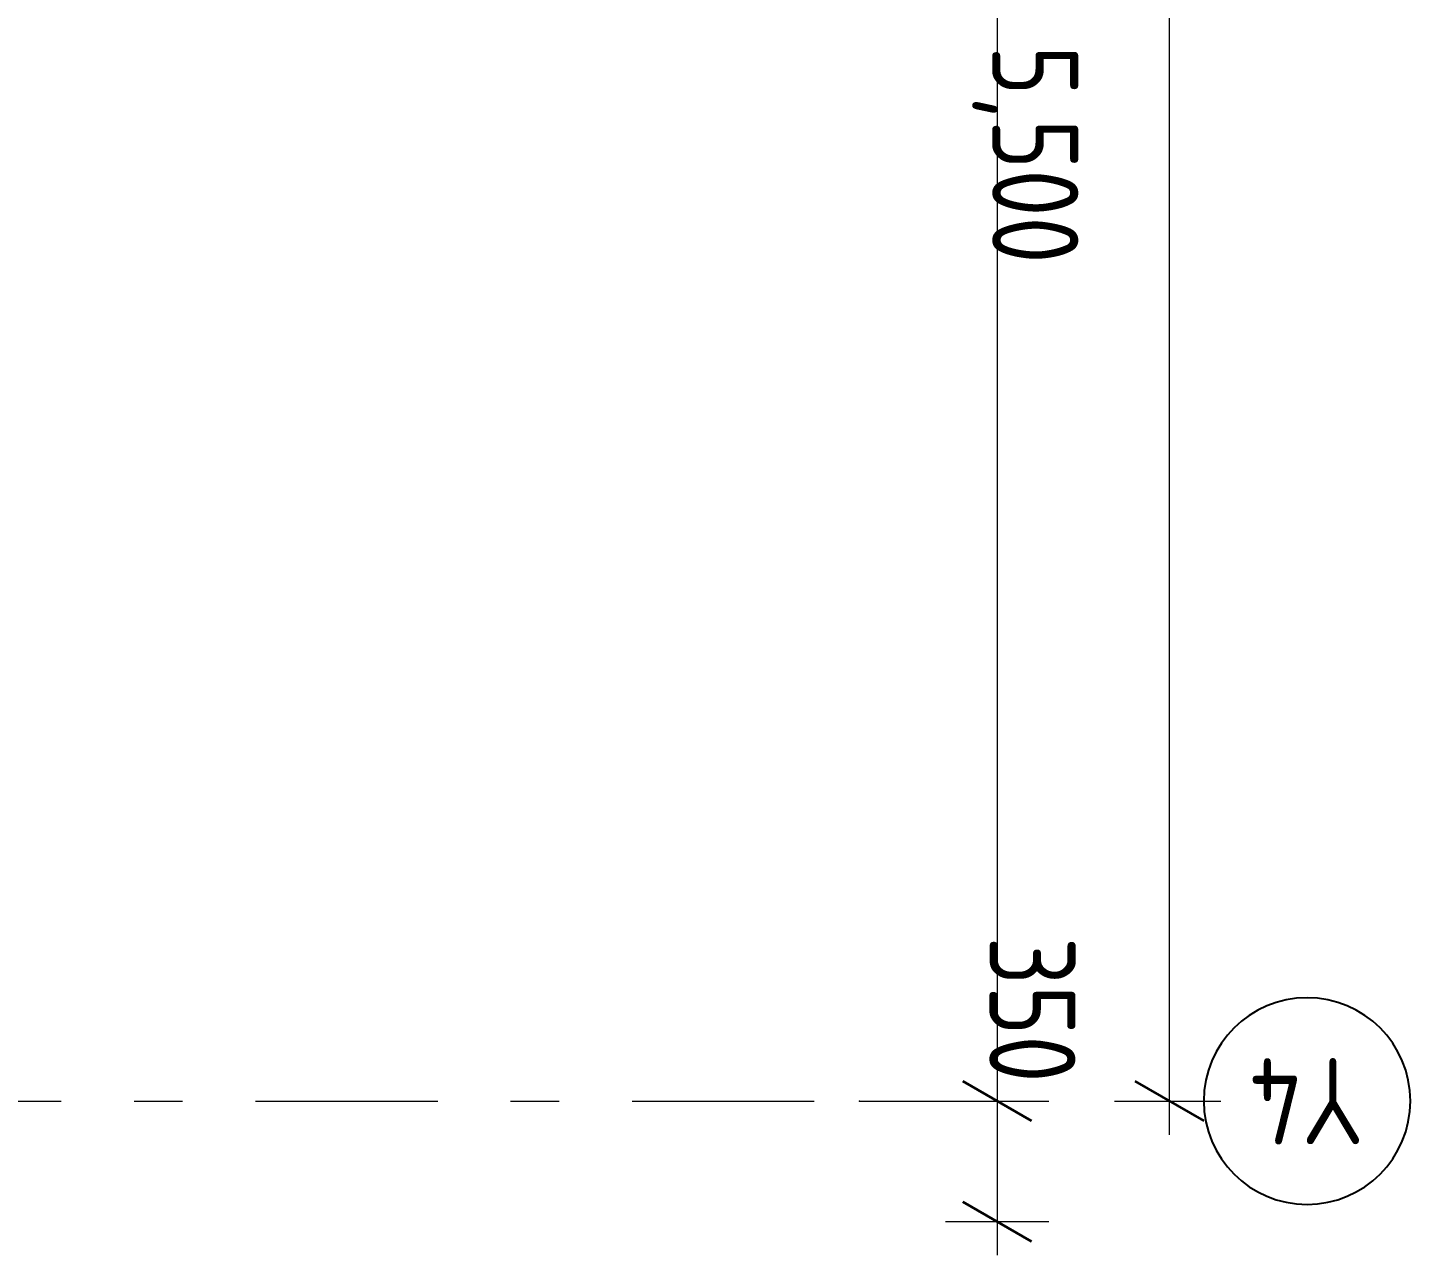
# Model space of a CAD drawing. Header units: millimetres. Extents: x 18162 to 3540582, y 72188 to 247925.
# Drawn here: x 369879 to 373895, y 78198 to 81762 of the extents above; entities that cross this region are included whole.
import ezdxf
from ezdxf.enums import TextEntityAlignment as Align

# ---------------------------------------------------------------- set-up
doc = ezdxf.new("R2010")
doc.units = ezdxf.units.MM
doc.header["$MEASUREMENT"] = 0
doc.linetypes.add('Double Dashed', pattern=[1093.611073, 529.166651, -211.666656, 141.111112, -211.666656])
doc.layers.add('Dimensioning - General', color=7, linetype='Continuous')
doc.layers.add('Structural - Grid', color=7, linetype='Continuous')
doc.styles.add('GENERATED_STYLE_3', font='', dxfattribs={"width": 0.8})
doc.styles.get('GENERATED_STYLE_3').set_extended_font_data('ISOCPEUR MON')
doc.dimstyles.new('GENERATED_STYLE__2', dxfattribs={"dimtxt": 250, "dimasz": 152, "dimexe": 0.18, "dimexo": 0.0625, "dimgap": 0, "dimtad": 1, "dimdec": 0, "dimzin": 0, "dimdsep": 46, "dimtxsty": 'GENERATED_STYLE_3', "dimblk": 'ARROWHEAD_2', "dimblk1": 'ARROWHEAD_2', "dimblk2": 'ARROWHEAD_2', "dimcen": 0.09, "dimse1": 1, "dimse2": 1, "dimclrd": 13, "dimclre": 13, "dimclrt": 13, "dimadec": 0, "dimazin": 0, "dimtfac": 1, "dimtdec": 4, "dimtmove": 0, "dimatfit": 3, "dimfxl": 1, "dimtolj": 1, "dimtzin": 0, "dimarcsym": 0})

# ---------------------------------------------------------------- blocks, each defined once
blk = doc.blocks.new('Standard grid marker[168]_3', base_point=(336732.8, 78645.7))
at = {"layer": 'Structural - Grid', "color": 13, "linetype": 'Double Dashed', "lineweight": 13}
for p, q in [((337732.8, 78645.7), (372294.9, 78645.7)), ((372294.9, 78645.7), (373294.9, 78645.7))]:
    blk.add_line(p, q, dxfattribs=at)
at = {"layer": 'Structural - Grid', "color": 13, "linetype": 'Continuous', "lineweight": 25, "flags": 128}
blk.add_lwpolyline([(373894.9, 78645.7, 1), (373294.9, 78645.7, 1)], format="xyb", close=True, dxfattribs=at)
at = {"layer": 'Structural - Grid', "color": 13, "linetype": 'Double Dashed', "lineweight": 13}
blk.add_point((372294.9, 78645.7), dxfattribs=at)
blk.add_point((372294.9, 78645.7), dxfattribs=at)
at = {"layer": 'Structural - Grid', "color": 13, "lineweight": 13, "style": 'GENERATED_STYLE_3'}
blk.add_attdef('AC_MarkerText_1', text='', height=250, rotation=180, dxfattribs=at).set_placement((373594.9, 78520.7), align=Align.TOP_CENTER)
blk = doc.blocks.new('*D358', base_point=(318570.5, 0))
at = {"layer": 'Dimensioning - General', "color": 13, "linetype": 'Continuous', "lineweight": 13, "transparency": 16777216}
for p, q in [((373194.9, 96743.5), (373194.9, 96645.7)), ((373044.9, 96645.7), (373344.9, 96645.7)), ((373194.9, 96645.7), (373194.9, 78645.7)), ((373044.9, 78645.7), (373344.9, 78645.7)), ((373194.9, 78645.7), (373194.9, 78547.9))]:
    blk.add_line(p, q, dxfattribs=at)
at = {"layer": 'Dimensioning - General', "color": 12, "linetype": 'Continuous', "lineweight": 35, "transparency": 16777216}
for p, q in [((373294.9, 96587.9), (373094.9, 96703.4)), ((373094.9, 78703.4), (373294.9, 78587.9))]:
    blk.add_line(p, q, dxfattribs=at)
at = {"layer": 'Dimensioning - General', "color": 13, "lineweight": 13, "transparency": 16777216, "insert": (373122.4, 88009.9), "char_height": 250, "attachment_point": 7, "rotation": 270, "style": 'GENERATED_STYLE_3'}
blk.add_mtext('\\A1;{\\pql;\\fISOCPEUR MON|b0|i0|c0|p0;\\W0.800000;18,000}', dxfattribs=at)
blk = doc.blocks.new('ARROWHEAD_2')
at = {"color": 0, "linetype": 'Continuous', "lineweight": 0}
for p, q in [((-0.378, -0.655), (0.378, 0.655)), ((0, 0), (-1, 0))]:
    blk.add_line(p, q, dxfattribs=at)
blk = doc.blocks.new('*D361', base_point=(318570.5, 0))
at = {"layer": 'Dimensioning - General', "color": 12, "linetype": 'Continuous', "lineweight": 35, "transparency": 16777216}
for p, q in [((372794.9, 91087.9), (372594.9, 91203.4)), ((372794.9, 84087.9), (372594.9, 84203.4))]:
    blk.add_line(p, q, dxfattribs=at)
at = {"layer": 'Dimensioning - General', "color": 13, "linetype": 'Continuous', "lineweight": 13, "transparency": 16777216}
for p, q in [((372694.9, 91145.7), (372694.9, 84145.7)), ((372544.9, 84145.7), (372844.9, 84145.7)), ((372694.9, 84145.7), (372694.9, 78645.7))]:
    blk.add_line(p, q, dxfattribs=at)
at = {"layer": 'Dimensioning - General', "color": 13, "lineweight": 13, "transparency": 16777216, "insert": (372622.4, 87960), "char_height": 250, "attachment_point": 7, "rotation": 270, "style": 'GENERATED_STYLE_3'}
blk.add_mtext('\\A1;{\\pql;\\fISOCPEUR MON|b0|i0|c0|p0;\\W0.800000;7,000}', dxfattribs=at)
blk = doc.blocks.new('*D362', base_point=(318570.5, 0))
at = {"layer": 'Dimensioning - General', "color": 12, "linetype": 'Continuous', "lineweight": 35, "transparency": 16777216}
for p, q in [((372794.9, 84087.9), (372594.9, 84203.4)), ((372794.9, 78587.9), (372594.9, 78703.4))]:
    blk.add_line(p, q, dxfattribs=at)
at = {"layer": 'Dimensioning - General', "color": 13, "linetype": 'Continuous', "lineweight": 13, "transparency": 16777216}
for p, q in [((372694.9, 84145.7), (372694.9, 78645.7)), ((372544.9, 78645.7), (372844.9, 78645.7)), ((372694.9, 78645.7), (372694.9, 78295.7))]:
    blk.add_line(p, q, dxfattribs=at)
at = {"layer": 'Dimensioning - General', "color": 13, "lineweight": 13, "transparency": 16777216, "char_height": 250, "attachment_point": 7, "rotation": 270, "style": 'GENERATED_STYLE_3'}
for s, insert in [('\\A1;{\\pql;\\fISOCPEUR MON|b0|i0|c0|p0;\\W0.800000;5,500}', (372622.4, 81710)), ('\\A1;{\\pql;\\fISOCPEUR MON|b0|i0|c0|p0;\\W0.800000;350}', (372672.3, 79122.6))]:
    blk.add_mtext(s, dxfattribs=dict(at, insert=insert))
blk = doc.blocks.new('*D363', base_point=(318570.5, 0))
at = {"layer": 'Dimensioning - General', "color": 12, "linetype": 'Continuous', "lineweight": 35, "transparency": 16777216}
for p, q in [((372794.9, 78587.9), (372594.9, 78703.4)), ((372594.9, 78353.4), (372794.9, 78237.9))]:
    blk.add_line(p, q, dxfattribs=at)
at = {"layer": 'Dimensioning - General', "color": 13, "linetype": 'Continuous', "lineweight": 13, "transparency": 16777216}
for p, q in [((372694.9, 78645.7), (372694.9, 78295.7)), ((372544.9, 78295.7), (372844.9, 78295.7)), ((372694.9, 78295.7), (372694.9, 78197.9))]:
    blk.add_line(p, q, dxfattribs=at)

msp = doc.modelspace()

# ---------------------------------------------------------------- block references
at = {"layer": 'Structural - Grid', "color": 13, "linetype": 'Continuous', "lineweight": 13}
ref = msp.add_blockref('Standard grid marker[168]_3', (336732.8, 78645.7), dxfattribs=at)
ref.add_attrib('AC_MarkerText_1', 'Y4', dxfattribs={"color": 13, "lineweight": 13, "height": 250, "rotation": 180, "style": 'GENERATED_STYLE_3', "width": 0.8}).set_placement((373594.9, 78520.7), align=Align.TOP_CENTER)

# ---------------------------------------------------------------- dimensions: what is measured, and where the dimension line sits
at = {"layer": 'Dimensioning - General', "color": 13, "linetype": 'Continuous', "lineweight": 13}
for base, p1, p2, picture, middle in [((373194.9, 78645.7), (373294.9, 96645.7), (373294.9, 78645.7), '*D358', (373369.9, 87496)), ((372694.9, 84145.7), (373294.9, 91145.7), (373294.9, 84145.7), '*D361', (372869.9, 87541.3)), ((372694.9, 78645.7), (373294.9, 84145.7), (373294.9, 78645.7), '*D362', (372869.9, 81291.3)), ((372694.9, 78295.7), (373294.9, 78645.7), (369794, 78295.7), '*D363', (372869.9, 78837.2))]:
    dim = msp.add_linear_dim(base=base, p1=p1, p2=p2, angle=270, dimstyle='GENERATED_STYLE__2', dxfattribs=at)
    dim.commit()
    dim.dimension.update_dxf_attribs({"geometry": picture, "text_midpoint": middle, "dimtype": 160, "text_rotation": 270})

doc.saveas('drawing.dxf')
